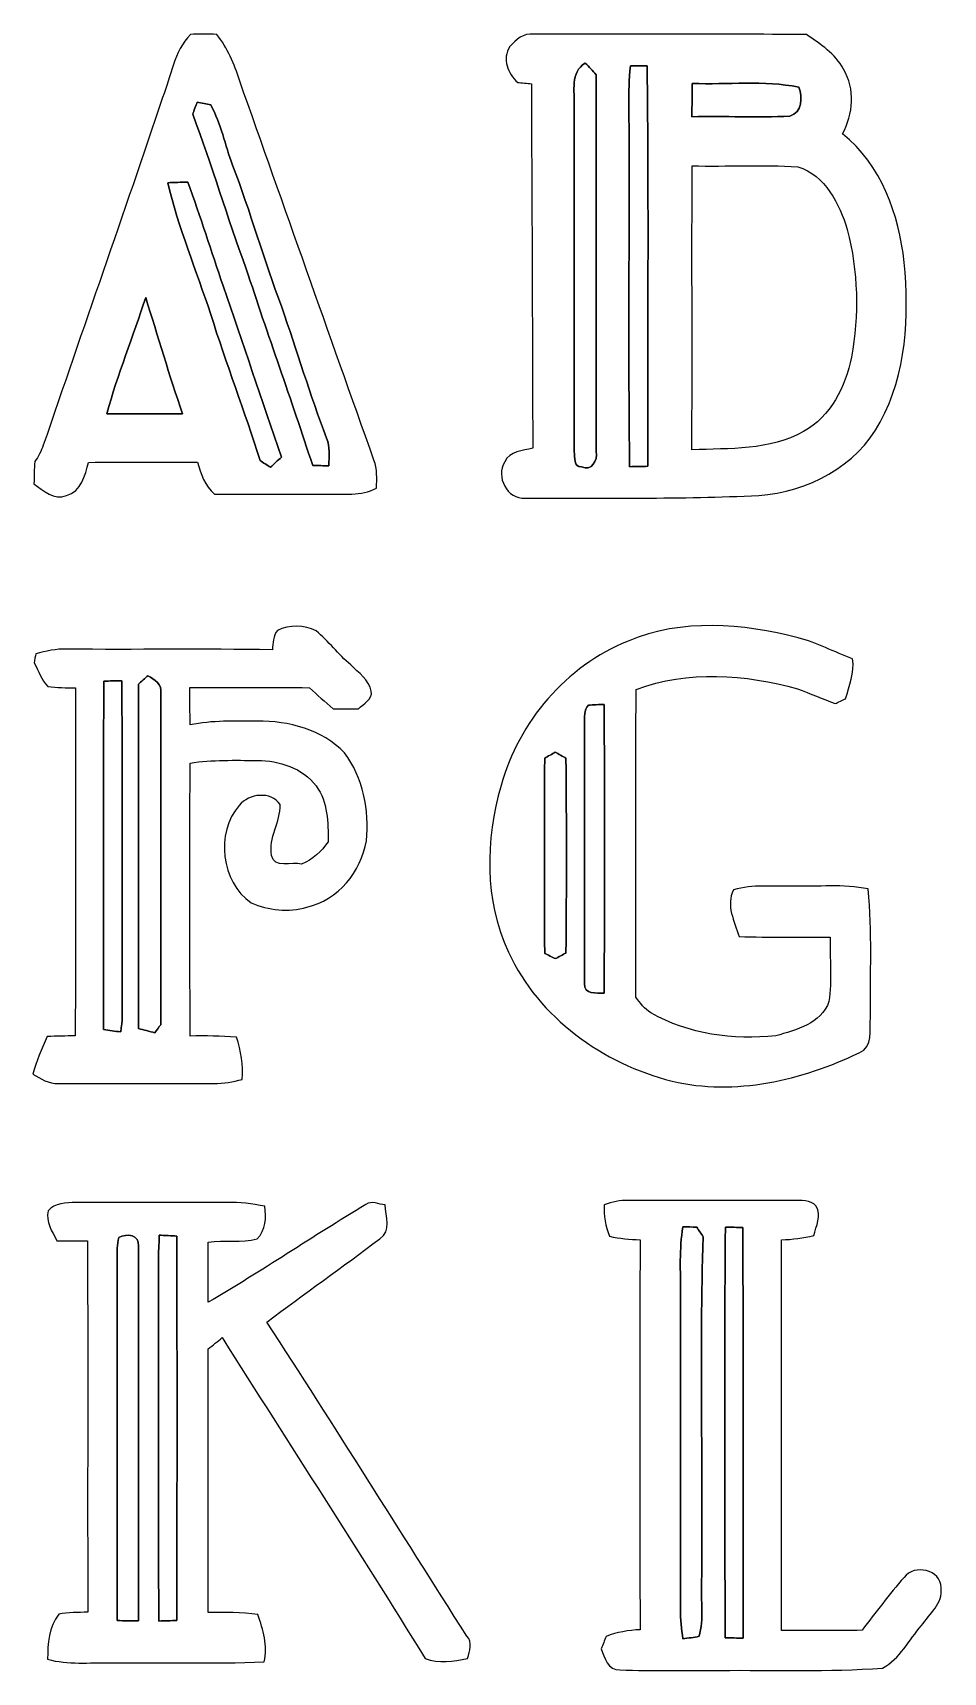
# Model space of a CAD drawing. Header units: centimetres. Extents: x -10 to 10, y -13.4 to 13.3.
# Drawn here: x -9.95 to -2.51, y -0.06 to 13.33 of the extents above; entities that cross this region are included whole.
import ezdxf

# ---------------------------------------------------------------- set-up
doc = ezdxf.new("R2010")
doc.units = ezdxf.units.CM
doc.header["$MEASUREMENT"] = 0
doc.layers.add('Camada 1', color=7, linetype='Continuous')

msp = doc.modelspace()

# ---------------------------------------------------------------- linework, layer by layer
at = {"layer": 'Camada 1', "color": 156}
for points, knots in [([(-8.65963, 13.32194), (-8.58766, 13.32476), (-8.51569, 13.32441), (-8.44409, 13.32123), (-8.44409, 13.32123), (-8.35765, 13.21011), (-8.30015, 13.081), (-8.25923, 12.94729), (-8.25923, 12.94729), (-7.89305, 11.9133), (-7.52934, 10.87825), (-7.16104, 9.84497), (-7.16104, 9.84497), (-7.13139, 9.77194), (-7.13809, 9.69256), (-7.13987, 9.61566), (-7.13987, 9.61566), (-7.26651, 9.54827), (-7.41186, 9.56839), (-7.54944, 9.56627), (-7.54944, 9.56627), (-7.85424, 9.56627), (-8.15869, 9.56662), (-8.46313, 9.56591), (-8.46313, 9.56591), (-8.53934, 9.63507), (-8.57567, 9.73137), (-8.60178, 9.82839), (-8.60178, 9.82839), (-8.89846, 9.82591), (-9.19479, 9.8305), (-9.49113, 9.82591), (-9.49113, 9.82591), (-9.51971, 9.72079), (-9.54792, 9.58744), (-9.67104, 9.5564), (-9.67104, 9.5564), (-9.77194, 9.51194), (-9.86119, 9.5959), (-9.93633, 9.65164), (-9.93633, 9.65164), (-9.93562, 9.71197), (-9.93422, 9.77229), (-9.92928, 9.83262), (-9.92928, 9.83262), (-9.9007, 9.8739), (-9.87636, 9.91799), (-9.86013, 9.96561), (-9.86013, 9.96561), (-9.53699, 10.91247), (-9.20502, 11.85615), (-8.88646, 12.80477), (-8.88646, 12.80477), (-8.81591, 12.97974), (-8.79545, 13.17978), (-8.65963, 13.32194)], [0, 0, 0, 0, 0.06666667, 0.06666667, 0.06666667, 0.06666667, 0.13333333, 0.13333333, 0.13333333, 0.13333333, 0.2, 0.2, 0.2, 0.2, 0.26666667, 0.26666667, 0.26666667, 0.26666667, 0.33333333, 0.33333333, 0.33333333, 0.33333333, 0.4, 0.4, 0.4, 0.4, 0.46666667, 0.46666667, 0.46666667, 0.46666667, 0.53333333, 0.53333333, 0.53333333, 0.53333333, 0.6, 0.6, 0.6, 0.6, 0.66666667, 0.66666667, 0.66666667, 0.66666667, 0.73333333, 0.73333333, 0.73333333, 0.73333333, 0.8, 0.8, 0.8, 0.8, 0.86666667, 0.86666667, 0.86666667, 0.86666667, 1, 1, 1, 1]), ([(-6.05084, 13.2214), (-6.00357, 13.2789), (-5.9376, 13.33464), (-5.85716, 13.323), (-5.85716, 13.323), (-5.11422, 13.32089), (-4.37127, 13.32618), (-3.62832, 13.32018), (-3.62832, 13.32018), (-3.51579, 13.24151), (-3.39302, 13.16354), (-3.32775, 13.03761), (-3.32775, 13.03761), (-3.23037, 12.87638), (-3.24555, 12.6693), (-3.33657, 12.50879), (-3.33657, 12.50879), (-3.0173, 12.25726), (-2.87513, 11.85192), (-2.83174, 11.45962), (-2.83174, 11.45962), (-2.79188, 11.01936), (-2.81057, 10.55017), (-3.0286, 10.154), (-3.0286, 10.154), (-3.2205, 9.79452), (-3.62126, 9.58285), (-4.0192, 9.55533), (-4.0192, 9.55533), (-4.6542, 9.52641), (-5.29061, 9.53311), (-5.92596, 9.53311), (-5.92596, 9.53311), (-6.07342, 9.52146), (-6.16973, 9.71056), (-6.09282, 9.83014), (-6.09282, 9.83014), (-6.05472, 9.92011), (-5.94501, 9.92011), (-5.86422, 9.94163), (-5.86422, 9.94163), (-5.86739, 10.93363), (-5.87092, 11.92565), (-5.87587, 12.91801), (-5.87587, 12.91801), (-5.90373, 12.92048), (-5.95948, 12.92612), (-5.98735, 12.92895), (-5.98735, 12.92895), (-6.06812, 13.00162), (-6.11786, 13.12192), (-6.05084, 13.2214)], [0, 0, 0, 0, 0.07142857, 0.07142857, 0.07142857, 0.07142857, 0.14285714, 0.14285714, 0.14285714, 0.14285714, 0.21428571, 0.21428571, 0.21428571, 0.21428571, 0.28571429, 0.28571429, 0.28571429, 0.28571429, 0.35714286, 0.35714286, 0.35714286, 0.35714286, 0.42857143, 0.42857143, 0.42857143, 0.42857143, 0.5, 0.5, 0.5, 0.5, 0.57142857, 0.57142857, 0.57142857, 0.57142857, 0.64285714, 0.64285714, 0.64285714, 0.64285714, 0.71428571, 0.71428571, 0.71428571, 0.71428571, 0.78571429, 0.78571429, 0.78571429, 0.78571429, 0.85714286, 0.85714286, 0.85714286, 0.85714286, 1, 1, 1, 1]), ([(-5.52555, 12.73492), (-5.52555, 12.73492), (-5.52555, 12.73492), (-5.52555, 12.73492), (-5.52555, 12.73492), (-5.5245, 11.79407), (-5.5252, 10.8532), (-5.5252, 9.91234), (-5.5252, 9.91234), (-5.5185, 9.87143), (-5.53332, 9.78323), (-5.46664, 9.78958), (-5.46664, 9.78958), (-5.38373, 9.75077), (-5.33223, 9.84144), (-5.34634, 9.91411), (-5.34634, 9.91411), (-5.34634, 10.94034), (-5.34634, 11.96657), (-5.34599, 12.99245), (-5.34599, 12.99245), (-5.37562, 13.02419), (-5.40561, 13.05594), (-5.43524, 13.08734), (-5.43524, 13.08734), (-5.56119, 13.01009), (-5.52062, 12.85804), (-5.52555, 12.73492)], [0, 0, 0, 0, 0.125, 0.125, 0.125, 0.125, 0.25, 0.25, 0.25, 0.25, 0.375, 0.375, 0.375, 0.375, 0.5, 0.5, 0.5, 0.5, 0.625, 0.625, 0.625, 0.625, 0.75, 0.75, 0.75, 0.75, 1, 1, 1, 1]), ([(-5.06764, 13.06476), (-5.06764, 13.06476), (-5.06764, 13.06476), (-5.06764, 13.06476), (-5.06764, 13.06476), (-5.08811, 12.84957), (-5.07576, 12.63261), (-5.07858, 12.41671), (-5.07858, 12.41671), (-5.07541, 11.54112), (-5.08528, 10.66587), (-5.07364, 9.79064), (-5.07364, 9.79064), (-5.02462, 9.79099), (-4.97521, 9.7924), (-4.92583, 9.79382), (-4.92583, 9.79382), (-4.9269, 10.8839), (-4.91701, 11.97433), (-4.93077, 13.06407), (-4.93077, 13.06407), (-4.965, 13.06407), (-5.03344, 13.06476), (-5.06764, 13.06476)], [0, 0, 0, 0, 0.14285714, 0.14285714, 0.14285714, 0.14285714, 0.28571429, 0.28571429, 0.28571429, 0.28571429, 0.42857143, 0.42857143, 0.42857143, 0.42857143, 0.57142857, 0.57142857, 0.57142857, 0.57142857, 0.71428571, 0.71428571, 0.71428571, 0.71428571, 1, 1, 1, 1]), ([(-4.56388, 12.92154), (-4.56388, 12.92154), (-4.56388, 12.92154), (-4.56388, 12.92154), (-4.56388, 12.92154), (-4.56388, 12.83052), (-4.56423, 12.73986), (-4.56459, 12.64884), (-4.56459, 12.64884), (-4.29823, 12.65413), (-4.03153, 12.6425), (-3.7659, 12.65342), (-3.7659, 12.65342), (-3.66182, 12.68412), (-3.66253, 12.80477), (-3.69217, 12.88979), (-3.69217, 12.88979), (-3.97862, 12.95082), (-4.27355, 12.90742), (-4.56388, 12.92154)], [0, 0, 0, 0, 0.16666667, 0.16666667, 0.16666667, 0.16666667, 0.33333333, 0.33333333, 0.33333333, 0.33333333, 0.5, 0.5, 0.5, 0.5, 0.66666667, 0.66666667, 0.66666667, 0.66666667, 1, 1, 1, 1]), ([(-8.60354, 12.76808), (-8.60354, 12.76808), (-8.60354, 12.76808), (-8.60354, 12.76808), (-8.60354, 12.76808), (-8.61271, 12.74339), (-8.63141, 12.694), (-8.64058, 12.6693), (-8.64058, 12.6693), (-8.48006, 12.25408), (-8.36083, 11.82404), (-8.20278, 11.40777), (-8.20278, 11.40777), (-8.02957, 10.86908), (-7.83483, 10.3378), (-7.66092, 9.79946), (-7.66092, 9.79946), (-7.61717, 9.7991), (-7.57378, 9.79875), (-7.53004, 9.7984), (-7.53004, 9.7984), (-7.52651, 9.8739), (-7.51945, 9.95221), (-7.54698, 10.02452), (-7.54698, 10.02452), (-7.68349, 10.3759), (-7.78932, 10.73855), (-7.91386, 11.0945), (-7.91386, 11.0945), (-8.05885, 11.47726), (-8.16856, 11.87238), (-8.31497, 12.25444), (-8.31497, 12.25444), (-8.37741, 12.41671), (-8.40881, 12.5924), (-8.49312, 12.74586), (-8.49312, 12.74586), (-8.52946, 12.75503), (-8.5665, 12.76244), (-8.60354, 12.76808)], [0, 0, 0, 0, 0.09090909, 0.09090909, 0.09090909, 0.09090909, 0.18181818, 0.18181818, 0.18181818, 0.18181818, 0.27272727, 0.27272727, 0.27272727, 0.27272727, 0.36363636, 0.36363636, 0.36363636, 0.36363636, 0.45454545, 0.45454545, 0.45454545, 0.45454545, 0.54545455, 0.54545455, 0.54545455, 0.54545455, 0.63636364, 0.63636364, 0.63636364, 0.63636364, 0.72727273, 0.72727273, 0.72727273, 0.72727273, 0.81818182, 0.81818182, 0.81818182, 0.81818182, 1, 1, 1, 1]), ([(-4.56388, 12.24738), (-4.56388, 12.24738), (-4.56388, 12.24738), (-4.56388, 12.24738), (-4.56388, 12.24738), (-4.56494, 11.4748), (-4.56352, 10.70186), (-4.56459, 9.92928), (-4.56459, 9.92928), (-4.25908, 9.93951), (-3.9303, 9.92328), (-3.65441, 10.07674), (-3.65441, 10.07674), (-3.43217, 10.20091), (-3.31045, 10.44257), (-3.26319, 10.68458), (-3.26319, 10.68458), (-3.1997, 11.02818), (-3.20745, 11.38837), (-3.29635, 11.72703), (-3.29635, 11.72703), (-3.3595, 11.93658), (-3.47661, 12.17048), (-3.69992, 12.24103), (-3.69992, 12.24103), (-3.98744, 12.2562), (-4.27601, 12.24244), (-4.56388, 12.24738)], [0, 0, 0, 0, 0.125, 0.125, 0.125, 0.125, 0.25, 0.25, 0.25, 0.25, 0.375, 0.375, 0.375, 0.375, 0.5, 0.5, 0.5, 0.5, 0.625, 0.625, 0.625, 0.625, 0.75, 0.75, 0.75, 0.75, 1, 1, 1, 1]), ([(-8.84413, 12.1098), (-8.84413, 12.1098), (-8.84413, 12.1098), (-8.84413, 12.1098), (-8.84413, 12.1098), (-8.75629, 11.74255), (-8.6113, 11.39295), (-8.49312, 11.03488), (-8.49312, 11.03488), (-8.36753, 10.63377), (-8.21795, 10.24078), (-8.08919, 9.84037), (-8.08919, 9.84037), (-8.06838, 9.82662), (-8.0271, 9.7991), (-8.00629, 9.78534), (-8.00629, 9.78534), (-7.9763, 9.81321), (-7.94596, 9.84108), (-7.91597, 9.86895), (-7.91597, 9.86895), (-8.0772, 10.33391), (-8.2303, 10.80205), (-8.39187, 11.26701), (-8.39187, 11.26701), (-8.48748, 11.54958), (-8.57884, 11.83393), (-8.68009, 12.11509), (-8.68009, 12.11509), (-8.73478, 12.11367), (-8.78945, 12.11192), (-8.84413, 12.1098)], [0, 0, 0, 0, 0.11111111, 0.11111111, 0.11111111, 0.11111111, 0.22222222, 0.22222222, 0.22222222, 0.22222222, 0.33333333, 0.33333333, 0.33333333, 0.33333333, 0.44444444, 0.44444444, 0.44444444, 0.44444444, 0.55555556, 0.55555556, 0.55555556, 0.55555556, 0.66666667, 0.66666667, 0.66666667, 0.66666667, 0.77777778, 0.77777778, 0.77777778, 0.77777778, 1, 1, 1, 1]), ([(-9.34155, 10.22138), (-9.34155, 10.22138), (-9.34155, 10.22138), (-9.34155, 10.22138), (-9.34155, 10.22138), (-9.13553, 10.22244), (-8.92986, 10.22244), (-8.72384, 10.22103), (-8.72384, 10.22103), (-8.83002, 10.53641), (-8.92563, 10.85532), (-9.02441, 11.17317), (-9.02441, 11.17317), (-9.12636, 10.85461), (-9.25407, 10.54452), (-9.34155, 10.22138)], [0, 0, 0, 0, 0.2, 0.2, 0.2, 0.2, 0.4, 0.4, 0.4, 0.4, 0.6, 0.6, 0.6, 0.6, 1, 1, 1, 1]), ([(-7.94949, 8.45326), (-7.85213, 8.49841), (-7.729, 8.50088), (-7.6334, 8.44973), (-7.6334, 8.44973), (-7.53075, 8.36612), (-7.45137, 8.25782), (-7.35083, 8.17174), (-7.35083, 8.17174), (-7.28732, 8.10718), (-7.20054, 8.05109), (-7.18255, 7.95619), (-7.18255, 7.95619), (-7.16986, 7.88704), (-7.24782, 7.85495), (-7.28768, 7.81368), (-7.28768, 7.81368), (-7.35646, 7.8119), (-7.42526, 7.81085), (-7.49406, 7.81227), (-7.49406, 7.81227), (-7.55896, 7.8694), (-7.62316, 7.92691), (-7.68631, 7.98547), (-7.68631, 7.98547), (-8.01193, 7.98723), (-8.3372, 7.98617), (-8.66281, 7.98653), (-8.66281, 7.98653), (-8.66281, 7.88492), (-8.66281, 7.78298), (-8.66175, 7.68139), (-8.66175, 7.68139), (-8.48147, 7.71983), (-8.29591, 7.71102), (-8.11283, 7.71243), (-8.11283, 7.71243), (-7.85777, 7.71384), (-7.58084, 7.64538), (-7.40197, 7.45277), (-7.40197, 7.45277), (-7.2457, 7.25311), (-7.20019, 6.98253), (-7.22241, 6.73452), (-7.22241, 6.73452), (-7.26617, 6.48334), (-7.45313, 6.24981), (-7.70819, 6.19266), (-7.70819, 6.19266), (-7.85812, 6.14503), (-8.02075, 6.16866), (-8.16327, 6.22828), (-8.16327, 6.22828), (-8.41021, 6.39974), (-8.45572, 6.79767), (-8.26099, 7.02451), (-8.26099, 7.02451), (-8.18091, 7.12187), (-8.00206, 7.14233), (-7.9262, 7.03085), (-7.9262, 7.03085), (-7.92339, 6.88833), (-8.02322, 6.75781), (-7.99676, 6.61563), (-7.99676, 6.61563), (-7.97595, 6.50592), (-7.83061, 6.56624), (-7.75124, 6.54507), (-7.75124, 6.54507), (-7.66022, 6.58142), (-7.58789, 6.64703), (-7.53392, 6.72747), (-7.53392, 6.72747), (-7.53463, 6.88304), (-7.53709, 7.05131), (-7.63164, 7.1829), (-7.63164, 7.1829), (-7.74417, 7.32966), (-7.93361, 7.39104), (-8.11318, 7.39104), (-8.11318, 7.39104), (-8.29627, 7.39281), (-8.48042, 7.39668), (-8.66245, 7.37022), (-8.66245, 7.37022), (-8.66245, 6.62693), (-8.66493, 5.88327), (-8.66104, 5.13997), (-8.66104, 5.13997), (-8.5351, 5.14173), (-8.40916, 5.14244), (-8.28357, 5.13079), (-8.28357, 5.13079), (-8.24582, 5.01967), (-8.22748, 4.90254), (-8.23595, 4.78472), (-8.23595, 4.78472), (-8.3118, 4.76815), (-8.38835, 4.75085), (-8.46666, 4.75226), (-8.46666, 4.75226), (-8.89035, 4.75368), (-9.31403, 4.75226), (-9.73772, 4.75297), (-9.73772, 4.75297), (-9.81498, 4.74802), (-9.8813, 4.79212), (-9.94586, 4.8274), (-9.94586, 4.8274), (-9.91799, 4.93465), (-9.87213, 5.03555), (-9.82803, 5.13644), (-9.82803, 5.13644), (-9.75183, 5.13891), (-9.67563, 5.14066), (-9.59943, 5.14103), (-9.59943, 5.14103), (-9.5952, 6.08858), (-9.59908, 7.0365), (-9.59767, 7.98442), (-9.59767, 7.98442), (-9.67281, 7.98653), (-9.74866, 7.98195), (-9.82309, 7.9957), (-9.82309, 7.9957), (-9.87636, 8.04897), (-9.89824, 8.12411), (-9.93457, 8.18832), (-9.93457, 8.18832), (-9.9314, 8.20702), (-9.9254, 8.2437), (-9.92222, 8.2624), (-9.92222, 8.2624), (-9.83896, 8.28357), (-9.7543, 8.30438), (-9.66716, 8.30015), (-9.66716, 8.30015), (-9.10836, 8.29522), (-8.54886, 8.30438), (-7.99006, 8.29486), (-7.99006, 8.29486), (-7.983, 8.34918), (-7.983, 8.40705), (-7.94949, 8.45326)], [0, 0, 0, 0, 0.02702703, 0.02702703, 0.02702703, 0.02702703, 0.05405405, 0.05405405, 0.05405405, 0.05405405, 0.08108108, 0.08108108, 0.08108108, 0.08108108, 0.10810811, 0.10810811, 0.10810811, 0.10810811, 0.13513514, 0.13513514, 0.13513514, 0.13513514, 0.16216216, 0.16216216, 0.16216216, 0.16216216, 0.18918919, 0.18918919, 0.18918919, 0.18918919, 0.21621622, 0.21621622, 0.21621622, 0.21621622, 0.24324324, 0.24324324, 0.24324324, 0.24324324, 0.27027027, 0.27027027, 0.27027027, 0.27027027, 0.2972973, 0.2972973, 0.2972973, 0.2972973, 0.32432432, 0.32432432, 0.32432432, 0.32432432, 0.35135135, 0.35135135, 0.35135135, 0.35135135, 0.37837838, 0.37837838, 0.37837838, 0.37837838, 0.40540541, 0.40540541, 0.40540541, 0.40540541, 0.43243243, 0.43243243, 0.43243243, 0.43243243, 0.45945946, 0.45945946, 0.45945946, 0.45945946, 0.48648649, 0.48648649, 0.48648649, 0.48648649, 0.51351351, 0.51351351, 0.51351351, 0.51351351, 0.54054054, 0.54054054, 0.54054054, 0.54054054, 0.56756757, 0.56756757, 0.56756757, 0.56756757, 0.59459459, 0.59459459, 0.59459459, 0.59459459, 0.62162162, 0.62162162, 0.62162162, 0.62162162, 0.64864865, 0.64864865, 0.64864865, 0.64864865, 0.67567568, 0.67567568, 0.67567568, 0.67567568, 0.7027027, 0.7027027, 0.7027027, 0.7027027, 0.72972973, 0.72972973, 0.72972973, 0.72972973, 0.75675676, 0.75675676, 0.75675676, 0.75675676, 0.78378378, 0.78378378, 0.78378378, 0.78378378, 0.81081081, 0.81081081, 0.81081081, 0.81081081, 0.83783784, 0.83783784, 0.83783784, 0.83783784, 0.86486486, 0.86486486, 0.86486486, 0.86486486, 0.89189189, 0.89189189, 0.89189189, 0.89189189, 0.91891892, 0.91891892, 0.91891892, 0.91891892, 0.94594595, 0.94594595, 0.94594595, 0.94594595, 1, 1, 1, 1]), ([(-5.08635, 8.36507), (-4.6475, 8.55274), (-4.15008, 8.5097), (-3.69887, 8.39257), (-3.69887, 8.39257), (-3.54295, 8.35554), (-3.40289, 8.2744), (-3.25261, 8.22113), (-3.25261, 8.22113), (-3.23497, 8.10789), (-3.28083, 8.00135), (-3.31045, 7.89481), (-3.31045, 7.89481), (-3.33162, 7.88492), (-3.37361, 7.86553), (-3.39443, 7.856), (-3.39443, 7.856), (-3.49778, 7.89445), (-3.59974, 7.93573), (-3.70204, 7.97665), (-3.70204, 7.97665), (-4.12962, 8.09412), (-4.59846, 8.13082), (-5.02038, 7.97136), (-5.02038, 7.97136), (-5.02637, 7.13351), (-5.01826, 6.29532), (-5.02391, 5.45711), (-5.02391, 5.45711), (-4.98615, 5.41197), (-4.95194, 5.36046), (-4.89937, 5.33011), (-4.89937, 5.33011), (-4.59246, 5.15196), (-4.22733, 5.10857), (-3.87879, 5.14103), (-3.87879, 5.14103), (-3.71581, 5.19148), (-3.50838, 5.24016), (-3.44594, 5.42183), (-3.44594, 5.42183), (-3.42089, 5.59576), (-3.44099, 5.77285), (-3.4357, 5.94818), (-3.4357, 5.94818), (-3.68335, 5.95029), (-3.931, 5.94359), (-4.17829, 5.95347), (-4.17829, 5.95347), (-4.21781, 6.07306), (-4.29048, 6.2103), (-4.22521, 6.33341), (-4.22521, 6.33341), (-4.06893, 6.38174), (-3.90243, 6.35881), (-3.7412, 6.36447), (-3.7412, 6.36447), (-3.53694, 6.3574), (-3.32916, 6.38527), (-3.12737, 6.34118), (-3.12737, 6.34118), (-3.08963, 5.99263), (-3.11255, 5.64127), (-3.10761, 5.29132), (-3.10761, 5.29132), (-3.1182, 5.19394), (-3.08292, 5.04966), (-3.19863, 5.00345), (-3.19863, 5.00345), (-3.66854, 4.77906), (-4.2104, 4.64996), (-4.72687, 4.77131), (-4.72687, 4.77131), (-5.29025, 4.91525), (-5.81625, 5.28778), (-6.06142, 5.82541), (-6.06142, 5.82541), (-6.26251, 6.24874), (-6.25086, 6.74441), (-6.12315, 7.18677), (-6.12315, 7.18677), (-5.97817, 7.70819), (-5.59187, 8.16292), (-5.08635, 8.36507)], [0, 0, 0, 0, 0.04545455, 0.04545455, 0.04545455, 0.04545455, 0.09090909, 0.09090909, 0.09090909, 0.09090909, 0.13636364, 0.13636364, 0.13636364, 0.13636364, 0.18181818, 0.18181818, 0.18181818, 0.18181818, 0.22727273, 0.22727273, 0.22727273, 0.22727273, 0.27272727, 0.27272727, 0.27272727, 0.27272727, 0.31818182, 0.31818182, 0.31818182, 0.31818182, 0.36363636, 0.36363636, 0.36363636, 0.36363636, 0.40909091, 0.40909091, 0.40909091, 0.40909091, 0.45454545, 0.45454545, 0.45454545, 0.45454545, 0.5, 0.5, 0.5, 0.5, 0.54545455, 0.54545455, 0.54545455, 0.54545455, 0.59090909, 0.59090909, 0.59090909, 0.59090909, 0.63636364, 0.63636364, 0.63636364, 0.63636364, 0.68181818, 0.68181818, 0.68181818, 0.68181818, 0.72727273, 0.72727273, 0.72727273, 0.72727273, 0.77272727, 0.77272727, 0.77272727, 0.77272727, 0.81818182, 0.81818182, 0.81818182, 0.81818182, 0.86363636, 0.86363636, 0.86363636, 0.86363636, 0.90909091, 0.90909091, 0.90909091, 0.90909091, 1, 1, 1, 1]), ([(-9.36589, 8.03909), (-9.36589, 8.03909), (-9.36589, 8.03909), (-9.36589, 8.03909), (-9.36589, 8.03909), (-9.37153, 7.09083), (-9.36837, 6.14291), (-9.36801, 5.19465), (-9.36801, 5.19465), (-9.32179, 5.18617), (-9.27522, 5.17947), (-9.22831, 5.17455), (-9.22831, 5.17455), (-9.21278, 5.25955), (-9.21631, 5.34634), (-9.21561, 5.43207), (-9.21561, 5.43207), (-9.21914, 6.30166), (-9.21208, 7.17161), (-9.21949, 8.04121), (-9.21949, 8.04121), (-9.26817, 8.04086), (-9.31721, 8.04015), (-9.36589, 8.03909)], [0, 0, 0, 0, 0.14285714, 0.14285714, 0.14285714, 0.14285714, 0.28571429, 0.28571429, 0.28571429, 0.28571429, 0.42857143, 0.42857143, 0.42857143, 0.42857143, 0.57142857, 0.57142857, 0.57142857, 0.57142857, 0.71428571, 0.71428571, 0.71428571, 0.71428571, 1, 1, 1, 1]), ([(-9.00606, 8.08355), (-9.00606, 8.08355), (-9.00606, 8.08355), (-9.00606, 8.08355), (-9.00606, 8.08355), (-9.02511, 8.06626), (-9.06356, 8.03168), (-9.08261, 8.01404), (-9.08261, 8.01404), (-9.08155, 7.07636), (-9.08261, 6.13867), (-9.08226, 5.201), (-9.08226, 5.201), (-9.03851, 5.18971), (-8.99442, 5.17877), (-8.95067, 5.16712), (-8.95067, 5.16712), (-8.93833, 5.18337), (-8.91398, 5.21582), (-8.90199, 5.23168), (-8.90199, 5.23168), (-8.90129, 6.13445), (-8.90129, 7.03684), (-8.90199, 7.93926), (-8.90199, 7.93926), (-8.88717, 8.0144), (-8.95279, 8.04967), (-9.00606, 8.08355)], [0, 0, 0, 0, 0.125, 0.125, 0.125, 0.125, 0.25, 0.25, 0.25, 0.25, 0.375, 0.375, 0.375, 0.375, 0.5, 0.5, 0.5, 0.5, 0.625, 0.625, 0.625, 0.625, 0.75, 0.75, 0.75, 0.75, 1, 1, 1, 1]), ([(-5.44264, 7.69126), (-5.44264, 7.69126), (-5.44264, 7.69126), (-5.44264, 7.69126), (-5.44264, 7.69126), (-5.43984, 6.98358), (-5.44405, 6.27591), (-5.44054, 5.5686), (-5.44054, 5.5686), (-5.44936, 5.47828), (-5.34, 5.49416), (-5.28143, 5.48922), (-5.28143, 5.48922), (-5.27755, 6.27591), (-5.27719, 7.06261), (-5.28143, 7.8493), (-5.28143, 7.8493), (-5.31354, 7.84754), (-5.37739, 7.84436), (-5.40948, 7.8426), (-5.40948, 7.8426), (-5.449, 7.80204), (-5.43984, 7.74312), (-5.44264, 7.69126)], [0, 0, 0, 0, 0.14285714, 0.14285714, 0.14285714, 0.14285714, 0.28571429, 0.28571429, 0.28571429, 0.28571429, 0.42857143, 0.42857143, 0.42857143, 0.42857143, 0.57142857, 0.57142857, 0.57142857, 0.57142857, 0.71428571, 0.71428571, 0.71428571, 0.71428571, 1, 1, 1, 1]), ([(-5.7665, 7.41079), (-5.7665, 7.41079), (-5.7665, 7.41079), (-5.7665, 7.41079), (-5.7665, 7.41079), (-5.77074, 6.87882), (-5.77003, 6.34683), (-5.7665, 5.81483), (-5.7665, 5.81483), (-5.74462, 5.80424), (-5.70123, 5.78272), (-5.67972, 5.77215), (-5.67972, 5.77215), (-5.65784, 5.78379), (-5.61481, 5.80707), (-5.59293, 5.81837), (-5.59293, 5.81837), (-5.5887, 6.34893), (-5.58799, 6.87916), (-5.59328, 7.40938), (-5.59328, 7.40938), (-5.61516, 7.42173), (-5.6582, 7.44573), (-5.68006, 7.45771), (-5.68006, 7.45771), (-5.70159, 7.44607), (-5.74498, 7.42244), (-5.7665, 7.41079)], [0, 0, 0, 0, 0.125, 0.125, 0.125, 0.125, 0.25, 0.25, 0.25, 0.25, 0.375, 0.375, 0.375, 0.375, 0.5, 0.5, 0.5, 0.5, 0.625, 0.625, 0.625, 0.625, 0.75, 0.75, 0.75, 0.75, 1, 1, 1, 1]), ([(-9.82132, 3.71333), (-9.767, 3.77966), (-9.67175, 3.77613), (-9.59414, 3.78107), (-9.59414, 3.78107), (-9.1828, 3.78071), (-8.77146, 3.77966), (-8.35977, 3.78142), (-8.35977, 3.78142), (-8.25676, 3.78388), (-8.15445, 3.76872), (-8.05285, 3.75072), (-8.05285, 3.75072), (-8.03627, 3.6569), (-8.04545, 3.55599), (-8.11318, 3.48297), (-8.11318, 3.48297), (-8.24335, 3.44874), (-8.38129, 3.4752), (-8.51394, 3.45687), (-8.51394, 3.45687), (-8.51323, 3.29318), (-8.51394, 3.12949), (-8.51358, 2.96545), (-8.51358, 2.96545), (-8.07755, 3.2205), (-7.65915, 3.50414), (-7.22629, 3.76414), (-7.22629, 3.76414), (-7.17973, 3.80012), (-7.12116, 3.76273), (-7.07002, 3.76061), (-7.07002, 3.76061), (-7.06296, 3.66959), (-7.01604, 3.54365), (-7.11376, 3.48509), (-7.11376, 3.48509), (-7.4161, 3.25225), (-7.73007, 3.03388), (-8.03486, 2.80387), (-8.03486, 2.80387), (-7.48205, 1.95438), (-6.94725, 1.09361), (-6.40257, 0.23917), (-6.40257, 0.23917), (-6.35175, 0.18625), (-6.38245, 0.11852), (-6.39585, 0.05679), (-6.39585, 0.05679), (-6.51121, 0.0321), (-6.63046, 0.01447), (-6.7437, 0.05679), (-6.7437, 0.05679), (-7.28486, 0.93627), (-7.84965, 1.80162), (-8.39858, 2.67652), (-8.39858, 2.67652), (-8.43702, 2.64583), (-8.47548, 2.61513), (-8.51358, 2.58444), (-8.51358, 2.58444), (-8.51429, 1.86689), (-8.51146, 1.14935), (-8.515, 0.4318), (-8.515, 0.4318), (-8.37953, 0.43215), (-8.243, 0.43709), (-8.1086, 0.41416), (-8.1086, 0.41416), (-8.0659, 0.29033), (-8.02463, 0.16016), (-8.05744, 0.02857), (-8.05744, 0.02857), (-8.47619, 0.01057), (-8.89528, 0.0247), (-9.31403, 0.02046), (-9.31403, 0.02046), (-9.48478, 0.0247), (-9.65905, 0.00212), (-9.82521, 0.05045), (-9.82521, 0.05045), (-9.82521, 0.17709), (-9.81215, 0.31326), (-9.73454, 0.41839), (-9.73454, 0.41839), (-9.65623, 0.43427), (-9.57579, 0.4318), (-9.49606, 0.43356), (-9.49606, 0.43356), (-9.50172, 1.44463), (-9.49325, 2.45604), (-9.5003, 3.46709), (-9.5003, 3.46709), (-9.5832, 3.46638), (-9.66575, 3.46674), (-9.74866, 3.4685), (-9.74866, 3.4685), (-9.78923, 3.54436), (-9.84073, 3.62303), (-9.82132, 3.71333)], [0, 0, 0, 0, 0.03846154, 0.03846154, 0.03846154, 0.03846154, 0.07692308, 0.07692308, 0.07692308, 0.07692308, 0.11538462, 0.11538462, 0.11538462, 0.11538462, 0.15384615, 0.15384615, 0.15384615, 0.15384615, 0.19230769, 0.19230769, 0.19230769, 0.19230769, 0.23076923, 0.23076923, 0.23076923, 0.23076923, 0.26923077, 0.26923077, 0.26923077, 0.26923077, 0.30769231, 0.30769231, 0.30769231, 0.30769231, 0.34615385, 0.34615385, 0.34615385, 0.34615385, 0.38461538, 0.38461538, 0.38461538, 0.38461538, 0.42307692, 0.42307692, 0.42307692, 0.42307692, 0.46153846, 0.46153846, 0.46153846, 0.46153846, 0.5, 0.5, 0.5, 0.5, 0.53846154, 0.53846154, 0.53846154, 0.53846154, 0.57692308, 0.57692308, 0.57692308, 0.57692308, 0.61538462, 0.61538462, 0.61538462, 0.61538462, 0.65384615, 0.65384615, 0.65384615, 0.65384615, 0.69230769, 0.69230769, 0.69230769, 0.69230769, 0.73076923, 0.73076923, 0.73076923, 0.73076923, 0.76923077, 0.76923077, 0.76923077, 0.76923077, 0.80769231, 0.80769231, 0.80769231, 0.80769231, 0.84615385, 0.84615385, 0.84615385, 0.84615385, 0.88461538, 0.88461538, 0.88461538, 0.88461538, 0.92307692, 0.92307692, 0.92307692, 0.92307692, 1, 1, 1, 1]), ([(-5.28143, 3.76273), (-5.21723, 3.78319), (-5.15126, 3.80012), (-5.08316, 3.79801), (-5.08316, 3.79801), (-4.63515, 3.79764), (-4.18677, 3.79764), (-3.73873, 3.79801), (-3.73873, 3.79801), (-3.67558, 3.79341), (-3.59657, 3.80646), (-3.55141, 3.75072), (-3.55141, 3.75072), (-3.50414, 3.67347), (-3.55141, 3.5881), (-3.5687, 3.50979), (-3.5687, 3.50979), (-3.65583, 3.48967), (-3.74473, 3.47873), (-3.83363, 3.47556), (-3.83363, 3.47556), (-3.83187, 2.41194), (-3.83258, 1.34796), (-3.83363, 0.28434), (-3.83363, 0.28434), (-3.61421, 0.28504), (-3.39514, 0.28187), (-3.1757, 0.28645), (-3.1757, 0.28645), (-3.06458, 0.43285), (-2.95275, 0.57925), (-2.83316, 0.71825), (-2.83316, 0.71825), (-2.75237, 0.83149), (-2.52976, 0.78139), (-2.53083, 0.63358), (-2.53083, 0.63358), (-2.51354, 0.50658), (-2.62714, 0.42087), (-2.69027, 0.32526), (-2.69027, 0.32526), (-2.79259, 0.20778), (-2.86737, 0.05221), (-3.00848, -0.02222), (-3.00848, -0.02222), (-3.45086, -0.05608), (-3.89502, -0.03632), (-4.33846, -0.04163), (-4.33846, -0.04163), (-4.6101, -0.03739), (-4.88209, -0.05009), (-5.15301, -0.03632), (-5.15301, -0.03632), (-5.25251, -0.04234), (-5.27578, 0.06278), (-5.30613, 0.13441), (-5.30613, 0.13441), (-5.29201, 0.16862), (-5.27826, 0.20284), (-5.26486, 0.23671), (-5.26486, 0.23671), (-5.17666, 0.27128), (-5.08282, 0.28609), (-4.98827, 0.29104), (-4.98827, 0.29104), (-4.99075, 1.35254), (-4.99145, 2.41406), (-4.98792, 3.47556), (-4.98792, 3.47556), (-5.07188, 3.47944), (-5.15549, 3.4865), (-5.23733, 3.50485), (-5.23733, 3.50485), (-5.2719, 3.58668), (-5.2846, 3.67454), (-5.28143, 3.76273)], [0, 0, 0, 0, 0.05, 0.05, 0.05, 0.05, 0.1, 0.1, 0.1, 0.1, 0.15, 0.15, 0.15, 0.15, 0.2, 0.2, 0.2, 0.2, 0.25, 0.25, 0.25, 0.25, 0.3, 0.3, 0.3, 0.3, 0.35, 0.35, 0.35, 0.35, 0.4, 0.4, 0.4, 0.4, 0.45, 0.45, 0.45, 0.45, 0.5, 0.5, 0.5, 0.5, 0.55, 0.55, 0.55, 0.55, 0.6, 0.6, 0.6, 0.6, 0.65, 0.65, 0.65, 0.65, 0.7, 0.7, 0.7, 0.7, 0.75, 0.75, 0.75, 0.75, 0.8, 0.8, 0.8, 0.8, 0.85, 0.85, 0.85, 0.85, 0.9, 0.9, 0.9, 0.9, 1, 1, 1, 1]), ([(-9.24313, 3.49496), (-9.24313, 3.49496), (-9.24313, 3.49496), (-9.24313, 3.49496), (-9.24313, 3.49496), (-9.26112, 3.43712), (-9.25688, 3.37572), (-9.25829, 3.31576), (-9.25829, 3.31576), (-9.25617, 2.33221), (-9.25935, 1.34866), (-9.25617, 0.36512), (-9.25617, 0.36512), (-9.19868, 0.36476), (-9.14118, 0.36442), (-9.08367, 0.36442), (-9.08367, 0.36442), (-9.08049, 1.38465), (-9.08155, 2.40454), (-9.08332, 3.42477), (-9.08332, 3.42477), (-9.07273, 3.51649), (-9.18068, 3.5313), (-9.24313, 3.49496)], [0, 0, 0, 0, 0.14285714, 0.14285714, 0.14285714, 0.14285714, 0.28571429, 0.28571429, 0.28571429, 0.28571429, 0.42857143, 0.42857143, 0.42857143, 0.42857143, 0.57142857, 0.57142857, 0.57142857, 0.57142857, 0.71428571, 0.71428571, 0.71428571, 0.71428571, 1, 1, 1, 1]), ([(-8.91963, 2.75061), (-8.91963, 2.75061), (-8.91963, 2.75061), (-8.91963, 2.75061), (-8.91963, 2.75061), (-8.91716, 1.95438), (-8.92492, 1.1578), (-8.91575, 0.36159), (-8.91575, 0.36159), (-8.86707, 0.36335), (-8.81838, 0.36476), (-8.77005, 0.36653), (-8.77005, 0.36653), (-8.76864, 1.41323), (-8.76688, 2.45991), (-8.77076, 3.5066), (-8.77076, 3.5066), (-8.80604, 3.50838), (-8.87729, 3.51189), (-8.91292, 3.51401), (-8.91292, 3.51401), (-8.92668, 3.25966), (-8.91681, 3.00496), (-8.91963, 2.75061)], [0, 0, 0, 0, 0.14285714, 0.14285714, 0.14285714, 0.14285714, 0.28571429, 0.28571429, 0.28571429, 0.28571429, 0.42857143, 0.42857143, 0.42857143, 0.42857143, 0.57142857, 0.57142857, 0.57142857, 0.57142857, 0.71428571, 0.71428571, 0.71428571, 0.71428571, 1, 1, 1, 1]), ([(-4.63832, 3.5814), (-4.63832, 3.5814), (-4.63832, 3.5814), (-4.63832, 3.5814), (-4.63832, 3.5814), (-4.66972, 3.40113), (-4.65701, 3.21734), (-4.65842, 3.0353), (-4.65842, 3.0353), (-4.65842, 2.17594), (-4.65807, 1.31655), (-4.65912, 0.4572), (-4.65912, 0.4572), (-4.65912, 0.37677), (-4.65067, 0.29703), (-4.63832, 0.21731), (-4.63832, 0.21731), (-4.59422, 0.22331), (-4.54978, 0.22754), (-4.50603, 0.23741), (-4.50603, 0.23741), (-4.4651, 0.37711), (-4.49403, 0.52634), (-4.48627, 0.66993), (-4.48627, 0.66993), (-4.47392, 1.61325), (-4.5032, 2.55763), (-4.47321, 3.50097), (-4.47321, 3.50097), (-4.49085, 3.52743), (-4.50849, 3.55353), (-4.52578, 3.57998), (-4.52578, 3.57998), (-4.56318, 3.58034), (-4.60092, 3.58104), (-4.63832, 3.5814)], [0, 0, 0, 0, 0.1, 0.1, 0.1, 0.1, 0.2, 0.2, 0.2, 0.2, 0.3, 0.3, 0.3, 0.3, 0.4, 0.4, 0.4, 0.4, 0.5, 0.5, 0.5, 0.5, 0.6, 0.6, 0.6, 0.6, 0.7, 0.7, 0.7, 0.7, 0.8, 0.8, 0.8, 0.8, 1, 1, 1, 1]), ([(-4.29331, 0.22577), (-4.29331, 0.22577), (-4.29331, 0.22577), (-4.29331, 0.22577), (-4.29331, 0.22577), (-4.24497, 0.22436), (-4.19629, 0.22294), (-4.14725, 0.22153), (-4.14725, 0.22153), (-4.1483, 1.33984), (-4.14372, 2.45779), (-4.14972, 3.57575), (-4.14972, 3.57575), (-4.18535, 3.57681), (-4.25626, 3.57893), (-4.2919, 3.57998), (-4.2919, 3.57998), (-4.30001, 2.46203), (-4.29718, 1.34372), (-4.29331, 0.22577)], [0, 0, 0, 0, 0.16666667, 0.16666667, 0.16666667, 0.16666667, 0.33333333, 0.33333333, 0.33333333, 0.33333333, 0.5, 0.5, 0.5, 0.5, 0.66666667, 0.66666667, 0.66666667, 0.66666667, 1, 1, 1, 1])]:
    msp.add_open_spline(points, degree=3, knots=knots, dxfattribs=at)
at = {"layer": 'Camada 1', "color": 7}
for points, knots in [([(-5.52555, 12.73492), (-5.52062, 12.85804), (-5.56119, 13.01009), (-5.43524, 13.08734), (-5.43524, 13.08734), (-5.40561, 13.05594), (-5.37562, 13.02419), (-5.34599, 12.99245), (-5.34599, 12.99245), (-5.34634, 11.96657), (-5.34634, 10.94034), (-5.34634, 9.91411), (-5.34634, 9.91411), (-5.33223, 9.84144), (-5.38373, 9.75077), (-5.46664, 9.78958), (-5.46664, 9.78958), (-5.53332, 9.78323), (-5.5185, 9.87143), (-5.5252, 9.91234), (-5.5252, 9.91234), (-5.5252, 10.8532), (-5.5245, 11.79407), (-5.52555, 12.73492)], [0, 0, 0, 0, 0.14285714, 0.14285714, 0.14285714, 0.14285714, 0.28571429, 0.28571429, 0.28571429, 0.28571429, 0.42857143, 0.42857143, 0.42857143, 0.42857143, 0.57142857, 0.57142857, 0.57142857, 0.57142857, 0.71428571, 0.71428571, 0.71428571, 0.71428571, 1, 1, 1, 1]), ([(-5.06764, 13.06476), (-5.03344, 13.06476), (-4.965, 13.06407), (-4.93077, 13.06407), (-4.93077, 13.06407), (-4.91701, 11.97433), (-4.9269, 10.8839), (-4.92583, 9.79382), (-4.92583, 9.79382), (-4.97521, 9.7924), (-5.02462, 9.79099), (-5.07364, 9.79064), (-5.07364, 9.79064), (-5.08528, 10.66587), (-5.07541, 11.54112), (-5.07858, 12.41671), (-5.07858, 12.41671), (-5.07576, 12.63261), (-5.08811, 12.84957), (-5.06764, 13.06476)], [0, 0, 0, 0, 0.16666667, 0.16666667, 0.16666667, 0.16666667, 0.33333333, 0.33333333, 0.33333333, 0.33333333, 0.5, 0.5, 0.5, 0.5, 0.66666667, 0.66666667, 0.66666667, 0.66666667, 1, 1, 1, 1]), ([(-4.56388, 12.92154), (-4.27355, 12.90742), (-3.97862, 12.95082), (-3.69217, 12.88979), (-3.69217, 12.88979), (-3.66253, 12.80477), (-3.66182, 12.68412), (-3.7659, 12.65342), (-3.7659, 12.65342), (-4.03153, 12.6425), (-4.29823, 12.65413), (-4.56459, 12.64884), (-4.56459, 12.64884), (-4.56423, 12.73986), (-4.56388, 12.83052), (-4.56388, 12.92154)], [0, 0, 0, 0, 0.2, 0.2, 0.2, 0.2, 0.4, 0.4, 0.4, 0.4, 0.6, 0.6, 0.6, 0.6, 1, 1, 1, 1]), ([(-8.60354, 12.76808), (-8.5665, 12.76244), (-8.52946, 12.75503), (-8.49312, 12.74586), (-8.49312, 12.74586), (-8.40881, 12.5924), (-8.37741, 12.41671), (-8.31497, 12.25444), (-8.31497, 12.25444), (-8.16856, 11.87238), (-8.05885, 11.47726), (-7.91386, 11.0945), (-7.91386, 11.0945), (-7.78932, 10.73855), (-7.68349, 10.3759), (-7.54698, 10.02452), (-7.54698, 10.02452), (-7.51945, 9.95221), (-7.52651, 9.8739), (-7.53004, 9.7984), (-7.53004, 9.7984), (-7.57378, 9.79875), (-7.61717, 9.7991), (-7.66092, 9.79946), (-7.66092, 9.79946), (-7.83483, 10.3378), (-8.02957, 10.86908), (-8.20278, 11.40777), (-8.20278, 11.40777), (-8.36083, 11.82404), (-8.48006, 12.25408), (-8.64058, 12.6693), (-8.64058, 12.6693), (-8.63141, 12.694), (-8.61271, 12.74339), (-8.60354, 12.76808)], [0, 0, 0, 0, 0.1, 0.1, 0.1, 0.1, 0.2, 0.2, 0.2, 0.2, 0.3, 0.3, 0.3, 0.3, 0.4, 0.4, 0.4, 0.4, 0.5, 0.5, 0.5, 0.5, 0.6, 0.6, 0.6, 0.6, 0.7, 0.7, 0.7, 0.7, 0.8, 0.8, 0.8, 0.8, 1, 1, 1, 1]), ([(-8.84413, 12.1098), (-8.78945, 12.11192), (-8.73478, 12.11367), (-8.68009, 12.11509), (-8.68009, 12.11509), (-8.57884, 11.83393), (-8.48748, 11.54958), (-8.39187, 11.26701), (-8.39187, 11.26701), (-8.2303, 10.80205), (-8.0772, 10.33391), (-7.91597, 9.86895), (-7.91597, 9.86895), (-7.94596, 9.84108), (-7.9763, 9.81321), (-8.00629, 9.78534), (-8.00629, 9.78534), (-8.0271, 9.7991), (-8.06838, 9.82662), (-8.08919, 9.84037), (-8.08919, 9.84037), (-8.21795, 10.24078), (-8.36753, 10.63377), (-8.49312, 11.03488), (-8.49312, 11.03488), (-8.6113, 11.39295), (-8.75629, 11.74255), (-8.84413, 12.1098)], [0, 0, 0, 0, 0.125, 0.125, 0.125, 0.125, 0.25, 0.25, 0.25, 0.25, 0.375, 0.375, 0.375, 0.375, 0.5, 0.5, 0.5, 0.5, 0.625, 0.625, 0.625, 0.625, 0.75, 0.75, 0.75, 0.75, 1, 1, 1, 1]), ([(-9.34155, 10.22138), (-9.25407, 10.54452), (-9.12636, 10.85461), (-9.02441, 11.17317), (-9.02441, 11.17317), (-8.92563, 10.85532), (-8.83002, 10.53641), (-8.72384, 10.22103), (-8.72384, 10.22103), (-8.92986, 10.22244), (-9.13553, 10.22244), (-9.34155, 10.22138)], [0, 0, 0, 0, 0.25, 0.25, 0.25, 0.25, 0.5, 0.5, 0.5, 0.5, 1, 1, 1, 1]), ([(-9.36589, 8.03909), (-9.31721, 8.04015), (-9.26817, 8.04086), (-9.21949, 8.04121), (-9.21949, 8.04121), (-9.21208, 7.17161), (-9.21914, 6.30166), (-9.21561, 5.43207), (-9.21561, 5.43207), (-9.21631, 5.34634), (-9.21278, 5.25955), (-9.22831, 5.17455), (-9.22831, 5.17455), (-9.27522, 5.17947), (-9.32179, 5.18617), (-9.36801, 5.19465), (-9.36801, 5.19465), (-9.36837, 6.14291), (-9.37153, 7.09083), (-9.36589, 8.03909)], [0, 0, 0, 0, 0.16666667, 0.16666667, 0.16666667, 0.16666667, 0.33333333, 0.33333333, 0.33333333, 0.33333333, 0.5, 0.5, 0.5, 0.5, 0.66666667, 0.66666667, 0.66666667, 0.66666667, 1, 1, 1, 1]), ([(-9.00606, 8.08355), (-8.95279, 8.04967), (-8.88717, 8.0144), (-8.90199, 7.93926), (-8.90199, 7.93926), (-8.90129, 7.03684), (-8.90129, 6.13445), (-8.90199, 5.23168), (-8.90199, 5.23168), (-8.91398, 5.21582), (-8.93833, 5.18337), (-8.95067, 5.16712), (-8.95067, 5.16712), (-8.99442, 5.17877), (-9.03851, 5.18971), (-9.08226, 5.201), (-9.08226, 5.201), (-9.08261, 6.13867), (-9.08155, 7.07636), (-9.08261, 8.01404), (-9.08261, 8.01404), (-9.06356, 8.03168), (-9.02511, 8.06626), (-9.00606, 8.08355)], [0, 0, 0, 0, 0.14285714, 0.14285714, 0.14285714, 0.14285714, 0.28571429, 0.28571429, 0.28571429, 0.28571429, 0.42857143, 0.42857143, 0.42857143, 0.42857143, 0.57142857, 0.57142857, 0.57142857, 0.57142857, 0.71428571, 0.71428571, 0.71428571, 0.71428571, 1, 1, 1, 1]), ([(-5.44264, 7.69126), (-5.43984, 7.74312), (-5.449, 7.80204), (-5.40948, 7.8426), (-5.40948, 7.8426), (-5.37739, 7.84436), (-5.31354, 7.84754), (-5.28143, 7.8493), (-5.28143, 7.8493), (-5.27719, 7.06261), (-5.27755, 6.27591), (-5.28143, 5.48922), (-5.28143, 5.48922), (-5.34, 5.49416), (-5.44936, 5.47828), (-5.44054, 5.5686), (-5.44054, 5.5686), (-5.44405, 6.27591), (-5.43984, 6.98358), (-5.44264, 7.69126)], [0, 0, 0, 0, 0.16666667, 0.16666667, 0.16666667, 0.16666667, 0.33333333, 0.33333333, 0.33333333, 0.33333333, 0.5, 0.5, 0.5, 0.5, 0.66666667, 0.66666667, 0.66666667, 0.66666667, 1, 1, 1, 1]), ([(-5.7665, 7.41079), (-5.74498, 7.42244), (-5.70159, 7.44607), (-5.68006, 7.45771), (-5.68006, 7.45771), (-5.6582, 7.44573), (-5.61516, 7.42173), (-5.59328, 7.40938), (-5.59328, 7.40938), (-5.58799, 6.87916), (-5.5887, 6.34893), (-5.59293, 5.81837), (-5.59293, 5.81837), (-5.61481, 5.80707), (-5.65784, 5.78379), (-5.67972, 5.77215), (-5.67972, 5.77215), (-5.70123, 5.78272), (-5.74462, 5.80424), (-5.7665, 5.81483), (-5.7665, 5.81483), (-5.77003, 6.34683), (-5.77074, 6.87882), (-5.7665, 7.41079)], [0, 0, 0, 0, 0.14285714, 0.14285714, 0.14285714, 0.14285714, 0.28571429, 0.28571429, 0.28571429, 0.28571429, 0.42857143, 0.42857143, 0.42857143, 0.42857143, 0.57142857, 0.57142857, 0.57142857, 0.57142857, 0.71428571, 0.71428571, 0.71428571, 0.71428571, 1, 1, 1, 1]), ([(-9.24313, 3.49496), (-9.18068, 3.5313), (-9.07273, 3.51649), (-9.08332, 3.42477), (-9.08332, 3.42477), (-9.08155, 2.40454), (-9.08049, 1.38465), (-9.08367, 0.36442), (-9.08367, 0.36442), (-9.14118, 0.36442), (-9.19868, 0.36476), (-9.25617, 0.36512), (-9.25617, 0.36512), (-9.25935, 1.34866), (-9.25617, 2.33221), (-9.25829, 3.31576), (-9.25829, 3.31576), (-9.25688, 3.37572), (-9.26112, 3.43712), (-9.24313, 3.49496)], [0, 0, 0, 0, 0.16666667, 0.16666667, 0.16666667, 0.16666667, 0.33333333, 0.33333333, 0.33333333, 0.33333333, 0.5, 0.5, 0.5, 0.5, 0.66666667, 0.66666667, 0.66666667, 0.66666667, 1, 1, 1, 1]), ([(-8.91963, 2.75061), (-8.91681, 3.00496), (-8.92668, 3.25966), (-8.91292, 3.51401), (-8.91292, 3.51401), (-8.87729, 3.51189), (-8.80604, 3.50838), (-8.77076, 3.5066), (-8.77076, 3.5066), (-8.76688, 2.45991), (-8.76864, 1.41323), (-8.77005, 0.36653), (-8.77005, 0.36653), (-8.81838, 0.36476), (-8.86707, 0.36335), (-8.91575, 0.36159), (-8.91575, 0.36159), (-8.92492, 1.1578), (-8.91716, 1.95438), (-8.91963, 2.75061)], [0, 0, 0, 0, 0.16666667, 0.16666667, 0.16666667, 0.16666667, 0.33333333, 0.33333333, 0.33333333, 0.33333333, 0.5, 0.5, 0.5, 0.5, 0.66666667, 0.66666667, 0.66666667, 0.66666667, 1, 1, 1, 1]), ([(-4.63832, 3.5814), (-4.60092, 3.58104), (-4.56318, 3.58034), (-4.52578, 3.57998), (-4.52578, 3.57998), (-4.50849, 3.55353), (-4.49085, 3.52743), (-4.47321, 3.50097), (-4.47321, 3.50097), (-4.5032, 2.55763), (-4.47392, 1.61325), (-4.48627, 0.66993), (-4.48627, 0.66993), (-4.49403, 0.52634), (-4.4651, 0.37711), (-4.50603, 0.23741), (-4.50603, 0.23741), (-4.54978, 0.22754), (-4.59422, 0.22331), (-4.63832, 0.21731), (-4.63832, 0.21731), (-4.65067, 0.29703), (-4.65912, 0.37677), (-4.65912, 0.4572), (-4.65912, 0.4572), (-4.65807, 1.31655), (-4.65842, 2.17594), (-4.65842, 3.0353), (-4.65842, 3.0353), (-4.65701, 3.21734), (-4.66972, 3.40113), (-4.63832, 3.5814)], [0, 0, 0, 0, 0.11111111, 0.11111111, 0.11111111, 0.11111111, 0.22222222, 0.22222222, 0.22222222, 0.22222222, 0.33333333, 0.33333333, 0.33333333, 0.33333333, 0.44444444, 0.44444444, 0.44444444, 0.44444444, 0.55555556, 0.55555556, 0.55555556, 0.55555556, 0.66666667, 0.66666667, 0.66666667, 0.66666667, 0.77777778, 0.77777778, 0.77777778, 0.77777778, 1, 1, 1, 1]), ([(-4.29331, 0.22577), (-4.29718, 1.34372), (-4.30001, 2.46203), (-4.2919, 3.57998), (-4.2919, 3.57998), (-4.25626, 3.57893), (-4.18535, 3.57681), (-4.14972, 3.57575), (-4.14972, 3.57575), (-4.14372, 2.45779), (-4.1483, 1.33984), (-4.14725, 0.22153), (-4.14725, 0.22153), (-4.19629, 0.22294), (-4.24497, 0.22436), (-4.29331, 0.22577)], [0, 0, 0, 0, 0.2, 0.2, 0.2, 0.2, 0.4, 0.4, 0.4, 0.4, 0.6, 0.6, 0.6, 0.6, 1, 1, 1, 1])]:
    msp.add_open_spline(points, degree=3, knots=knots, dxfattribs=at)

doc.saveas('drawing.dxf')
